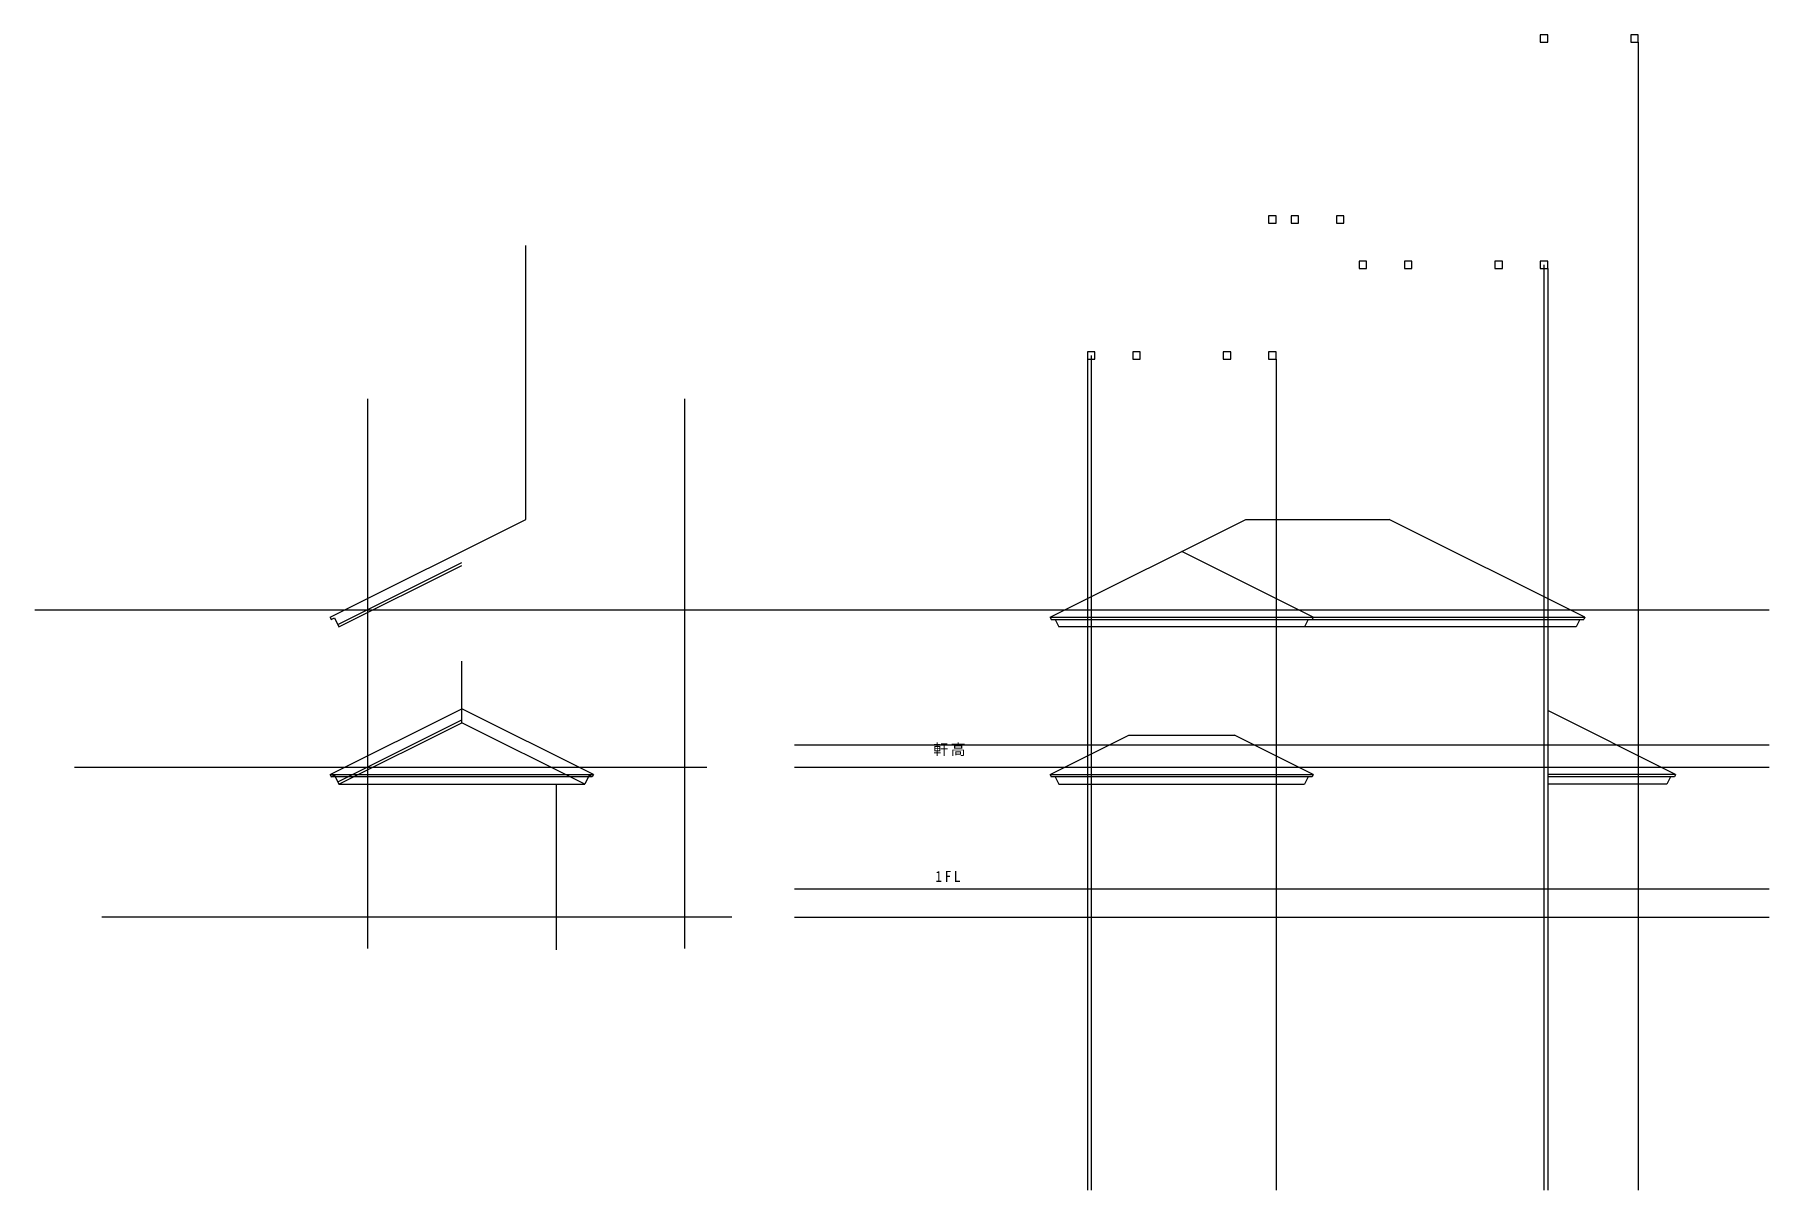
# Model space of a CAD drawing. Units: millimetres at full size, sheet at 1:100. Extents: x -37341 to -2476, y -11343 to 11876.
import ezdxf

# ---------------------------------------------------------------- set-up
doc = ezdxf.new("R2010")
doc.units = ezdxf.units.MM
doc.header["$LTSCALE"] = 100
doc.layers.add('0-1', color=7, linetype='Continuous')
doc.styles.add('ＭＳ ゴシック', font='')
doc.styles.get('ＭＳ ゴシック').set_extended_font_data('MS Gothic')

msp = doc.modelspace()

# ---------------------------------------------------------------- linework, layer by layer
at = {"layer": '0-1'}
for p, q in [((-5111, 11726), (-5111, -11343.3)), ((-6931, 7176), (-6931, -11343.3)), ((-16181, 5356), (-16181, -11343.3)), ((-12391, 5356), (-12391, -11343.3)), ((-30651.2, 4562.7), (-30651.2, -6487.1)), ((-24281.2, 4562.7), (-24281.2, -6487.1)), ((-6181, 170.3), (-10116, 2137.8)), ((-11641, 170.3), (-14286, 1492.8)), ((-31249.1, 22.8), (-28756.2, 1269.2)), ((-31226.8, -22), (-28756.2, 1213.3)), ((-37340.6, 321.7), (-2476.2, 321.7)), ((-31401.2, 170.3), (-31378.8, 125.6)), ((-16931, 170.3), (-16908.6, 125.6)), ((-16931, 170.3), (-6203.3, 170.3)), ((-16908.6, 125.6), (-6203.3, 125.6)), ((-16830.3, 125.6), (-16756.6, -22)), ((-11741.6, 125.6), (-11815.4, -22)), ((-11641, 170.3), (-11663.3, 125.6)), ((-6281.6, 125.6), (-6355.4, -22)), ((-6181, 170.3), (-6203.3, 125.6)), ((-6355.4, -22), (-16756.6, -22)), ((-28756.2, -1947.7), (-28756.2, -708.7)), ((-31401.2, -2990.7), (-28756.2, -1668.2)), ((-26111.2, -2990.7), (-28756.2, -1668.2)), ((-4361, -2990.7), (-6931, -1705.7)), ((-31249.1, -3138.2), (-28756.2, -1891.8)), ((-31226.8, -3183), (-28756.2, -1947.7)), ((-22069.1, -2389.3), (-2476.2, -2389.3)), ((-11641, -2990.7), (-13226, -2198.2)), ((-36539.3, -2839.3), (-23832, -2839.3)), ((-31401.2, -2990.7), (-26111.2, -2990.7)), ((-31401.2, -2990.7), (-31378.8, -3035.4)), ((-26133.5, -3035.4), (-31378.8, -3035.4)), ((-26111.2, -2990.7), (-26133.5, -3035.4)), ((-22069.1, -2839.3), (-2476.2, -2839.3)), ((-16931, -2990.7), (-11641, -2990.7)), ((-16931, -2990.7), (-16908.6, -3035.4)), ((-11663.3, -3035.4), (-16908.6, -3035.4)), ((-16830.3, -3035.4), (-16756.6, -3183)), ((-11741.6, -3035.4), (-11815.4, -3183)), ((-11641, -2990.7), (-11663.3, -3035.4)), ((-4361, -2990.7), (-6931, -2990.7)), ((-4383.3, -3035.4), (-6931, -3035.4)), ((-4461.6, -3035.4), (-4535.4, -3183)), ((-4361, -2990.7), (-4383.3, -3035.4)), ((-31226.8, -3183), (-26285.6, -3183)), ((-26861.2, -3183), (-26861.2, -6514.6)), ((-16756.6, -3183), (-11815.4, -3183)), ((-4535.4, -3183), (-6931, -3183)), ((-22069.1, -5289.3), (-2476.2, -5289.3)), ((-23327.9, -5853.3), (-35993.1, -5853.3)), ((-22069.1, -5853.3), (-2476.2, -5853.3))]:
    msp.add_line(p, q, dxfattribs=at)
at = {"layer": '0-1', "color": 4}
for p, q in [((-7006, 7251), (-7006, -11343.3)), ((-16106, 5431), (-16106, -11343.3))]:
    msp.add_line(p, q, dxfattribs=at)
at = {"layer": '0-1', "color": 3}
for points in [[(-7081, 11726), (-6931, 11726), (-6931, 11876), (-7081, 11876)], [(-5261, 11726), (-5111, 11726), (-5111, 11876), (-5261, 11876)], [(-12541, 8086), (-12391, 8086), (-12391, 8236), (-12541, 8236)], [(-12086, 8086), (-11936, 8086), (-11936, 8236), (-12086, 8236)], [(-11176, 8086), (-11026, 8086), (-11026, 8236), (-11176, 8236)], [(-10721, 7176), (-10571, 7176), (-10571, 7326), (-10721, 7326)], [(-9811, 7176), (-9661, 7176), (-9661, 7326), (-9811, 7326)], [(-7991, 7176), (-7841, 7176), (-7841, 7326), (-7991, 7326)], [(-7081, 7176), (-6931, 7176), (-6931, 7326), (-7081, 7326)], [(-16181, 5356), (-16031, 5356), (-16031, 5506), (-16181, 5506)], [(-15271, 5356), (-15121, 5356), (-15121, 5506), (-15271, 5506)], [(-13451, 5356), (-13301, 5356), (-13301, 5506), (-13451, 5506)], [(-12541, 5356), (-12391, 5356), (-12391, 5506), (-12541, 5506)]]:
    msp.add_lwpolyline(points, close=True, dxfattribs=at)
at = {"layer": '0-1'}
for points in [[(-31401.2, 170.3), (-27466.2, 2137.8), (-27466.2, 2155.5), (-27466.2, 7640.3)], [(-16931, 170.3), (-12996, 2137.8), (-10116, 2137.8)], [(-31378.8, 125.6), (-31316.2, 156.9), (-31226.8, -22)], [(-26133.5, -3035.4), (-26196.2, -3004.1), (-26285.6, -3183), (-28756.2, -1947.7)], [(-16931, -2990.7), (-15346, -2198.2), (-13226, -2198.2)], [(-31378.8, -3035.4), (-31316.2, -3004.1), (-31226.8, -3183)]]:
    msp.add_lwpolyline(points, dxfattribs=at)

# ---------------------------------------------------------------- texts
at = {"layer": '0-1', "char_height": 219.9, "attachment_point": 7, "style": 'ＭＳ ゴシック'}
for s, insert in [('\\T1.17;軒高', (-19280.4, -2617)), ('\\T1.38;\\W0.9;1FL', (-19238.6, -5146.8))]:
    msp.add_mtext(s, dxfattribs=dict(at, insert=insert))

doc.saveas('drawing.dxf')
